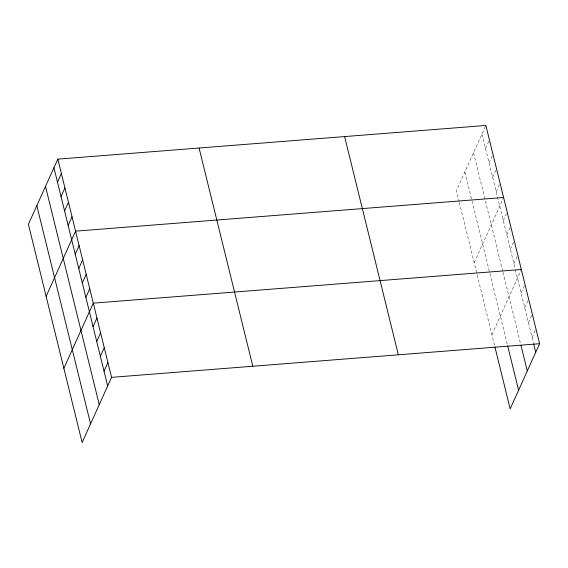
<?xml version="1.0" encoding="UTF-8"?>
<svg xmlns="http://www.w3.org/2000/svg" width="568" height="568" viewBox="0 0 568 568"><rect width="100%" height="100%" fill="white"/><g stroke="black" fill="none" stroke-linecap="round" stroke-linejoin="round"><path stroke-width="0.43" stroke-dasharray="2.84 2.13" d="M485.512 126.259L456.438 190.649L459.15 201.661M485.526 148.489L489.062 140.658M489.069 162.895L492.605 155.064M492.619 177.294L496.155 169.463M496.162 191.7L499.698 183.869M474.173 262.664L503.248 198.267M503.255 220.505L506.791 212.673M506.805 234.911L510.341 227.079M510.348 249.309L513.884 241.478M513.891 263.715L517.434 255.884M491.902 334.68L520.977 270.283M521.097 292.96L524.633 285.122M524.747 307.799L528.283 299.968M528.403 322.638L532.294 314.019M532.06 337.477L535.943 328.858M481.976 134.091L515.148 268.799M515.353 269.644L533.48 343.249M473.549 152.749L502.758 271.362M502.964 272.214L520.785 344.599M464.865 171.983L489.694 272.803M489.9 273.648L507.437 344.868M459.363 202.506L494.543 345.394"/><path stroke-width="0.85" d="M57.829 159.125L28.4 224.303L82.133 442.529L111.562 377.351L57.829 159.125L485.867 125.471L539.6 343.697L510.17 408.875L494.948 347.041M57.482 182.143L61.372 173.531M61.032 196.549L64.922 187.93M64.575 210.948L68.465 202.336M68.124 225.354L72.015 216.735M46.129 296.319L75.558 231.141L503.596 197.486M75.217 254.159L79.108 245.546M78.76 268.565L82.651 259.945M82.31 282.963L86.201 274.351M85.853 297.369L89.744 288.75M63.864 368.327L93.294 303.156L521.332 269.502M93.053 326.607L96.943 317.995M96.709 341.446L100.6 332.834M100.366 356.292L104.256 347.673M104.015 371.131L107.906 362.512M111.562 377.351L539.6 343.697M533.679 344.073L535.709 352.316M520.991 345.422L527.281 370.982M507.636 345.692L518.598 390.209M344.613 136.576L398.345 354.808M199.077 148.021L252.817 366.246M53.939 167.745L107.671 385.97M45.511 186.403L99.244 404.629M36.828 205.637L90.56 423.863"/></g></svg>
